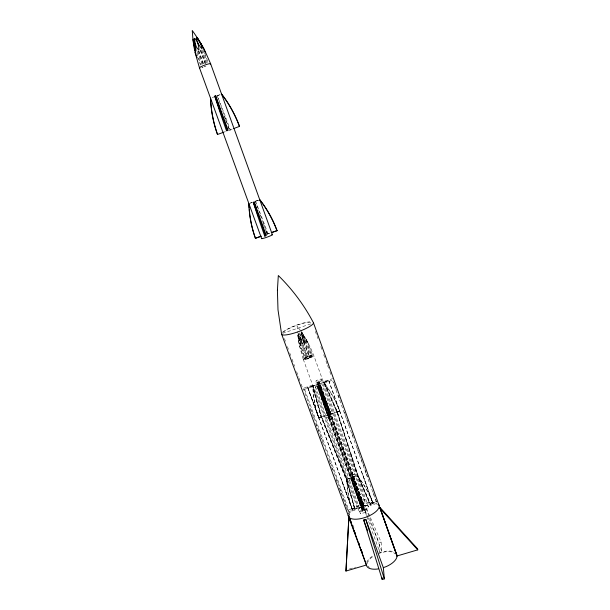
<?xml version="1.0" encoding="UTF-8"?>
<svg xmlns="http://www.w3.org/2000/svg" width="610" height="610" viewBox="0 0 610 610"><rect width="100%" height="100%" fill="white"/><g stroke="black" fill="none" stroke-linecap="round" stroke-linejoin="round"><path stroke-width="0.46" stroke-dasharray="3.05 2.29" d="M339.755 411.232L339.755 410.942A106.247 99.941 17.3 0 0 323.513 382.272L312.922 385.962A110.257 104.874 -7.8 0 0 318.725 417.949L339.755 411.232A106.353 100.032 17.3 0 0 323.491 382.531L323.513 382.272M376.561 503.524L370.537 505.354L357.902 476.799L337.063 412.07L323.963 382.356L328.752 380.548L323.986 382.096L337.071 411.78L357.849 475.587L370.445 504.051L357.818 474.725L337.086 411.064L324.04 381.456L332.679 378.642M337.071 411.78L337.086 411.064M329.469 417.98L329.827 410.743A123.655 16.508 72.6 0 0 318.794 382.356L317.955 382.63L317.627 385.901A98.271 10.805 72 0 0 328.622 418.254L329.469 417.98A98.279 10.713 72 0 1 318.481 385.627L318.794 382.356L329.736 412.52M328.622 418.254L328.996 411.01A123.639 16.645 72.7 0 0 317.955 382.63L328.904 412.787M312.564 385.185L321.424 416.782L346.427 479.117L354.944 508.77L346.419 478.248L321.478 416.058L312.564 385.185L304.085 387.937L348.668 509.739L348.584 512.026L354.982 510.09L346.434 480.344L321.348 417.812L312.457 386.099L307.707 387.64L352.374 509.929L373.061 503.639L362.538 474.138M321.424 416.782L321.478 416.058M337.04 412.795L323.963 382.356M323.986 382.096L324.04 381.456M318.725 417.949L318.748 417.659A110.143 104.775 -7.8 0 1 312.953 385.703M365.535 512.331L320.349 387.792L320.593 385.062L318.466 385.756L318.321 387.251L363.339 511.203L362.508 511.454L317.467 387.525L317.619 386.031L315.492 386.717L315.195 389.432L360.487 513.811L365.535 512.331L365.367 509.373L354.707 479.155L320.593 385.062M318.954 380.754L318.809 382.195L362.935 503.006L364.978 502.381L320.913 381.517L321.142 378.947L316.155 380.533L315.873 383.149L360.06 503.883L362.111 503.258L317.97 382.47L318.115 381.029L318.954 380.754L362.874 501.862L363.339 511.203A97.836 10.156 72.5 0 1 352.603 479.582L352.504 475.243L351.673 475.495L351.772 479.841A97.829 10.24 72.6 0 0 362.508 511.454L362.058 502.114L318.115 381.029M200.507 50.66L200.568 50.028M321.348 417.812L312.457 386.099M349.24 514.977L349.705 513.117A15.22 6.367 -20 0 1 363.346 504.112L367.045 503.204A15.22 6.367 -20 0 1 377.529 504.661M304.085 387.937L303.734 389.569L348.264 511.149M301.866 332.511L307.76 342.187L312.701 355.828L311.878 356.377L310.604 356.598L301.866 332.511L303.49 334.981M311.679 356.766L309.575 357.529L301.454 335.142L301.165 333.09L302.575 334.516L305.274 339.32L311.679 356.766L309.598 357.376M303.513 335.149L306.456 340.616L311.855 355.516L310.231 356.293L309.735 356.217L301.317 332.343L307.783 342.248M310.604 356.598L312.701 355.828M300.486 339.839L299.495 335.835L299.624 333.762L302.133 337.787L309.384 357.765L308.812 358.2L307.28 358.535L298.153 334.097L298.313 333.342L299.296 334.798L307.364 357.002L305.274 357.757L299.426 341.691L298.145 334.044L299.213 342.721L305.061 359.015L307.165 358.253L305.061 359.015M309.735 356.217L311.855 355.516M307.257 358.466L309.384 357.765M307.531 356.697L309.644 356.004L307.554 356.766L300.372 336.987L299.846 332.686C303.803 334.921 306.113 349.095 300.814 338.199M303.155 358.977L299.373 345.557L297.604 333.929L306.334 357.933L304.237 358.695L299.274 345.069L297.413 331.71M305.252 357.696L307.364 357.002M304.237 358.695L306.334 357.933M266.692 233.752L267.622 232.89A127.696 17.858 70.7 0 0 255.331 201.018L254.469 201.331M254.797 201.483L255.331 201.018L267.127 233.592M212.158 97.577L213.851 96.944M217.274 95.663L220.667 94.39M216.565 96.006L219.951 94.741M222.932 132.477L225.464 131.547M229.39 130.136L233.927 128.428M229.558 130.517L230.427 130.197A133.903 18.407 69.6 0 0 217.335 96.174L229.68 130.243L230.427 130.197M362.172 504.455L362.988 504.203M366.511 515.602L362.996 505.911L365.024 505.293L369.873 516.365M366.831 516.479L379.946 552.607L384.879 551.341A16.134 7.709 -20 0 1 394.495 552.172M249.772 203.275L252.265 202.383M255.628 201.186L259.799 199.706M250.512 203.061L252.174 202.467M255.537 201.269L258.876 200.08M267.622 232.89L266.768 233.188A127.673 18.01 70.7 0 0 266.021 231.152M267.073 234.11L269.567 233.233M266.562 234.37L269.902 233.203M320.349 387.792L315.195 389.432M360.06 503.883L359.946 501.062L364.826 499.62L321.142 378.947M282.59 333.312L310.688 323.918M315.873 383.149L317.97 382.47M318.809 382.195L320.913 381.517M312.488 385.84L307.707 387.64L318.778 417.919L321.401 417.08L346.427 479.468L354.982 510.09M312.922 385.962L323.491 382.531M303.734 389.569L312.373 386.763M323.918 383.011L332.503 380.221M317.467 387.525L318.321 387.251M328.996 411.01L329.827 410.743M326.868 412.558L328.95 411.895M329.781 411.628L331.863 410.957M318.748 417.659L339.755 410.942M339.694 411.232L337.063 412.07L357.864 475.937L370.537 505.354M315.492 386.717L326.548 417.964L328.668 417.286L351.772 480.062L362.447 510.257L360.365 510.898L360.487 513.811M318.466 385.756L329.514 417.019L331.642 416.34M349.606 475.922L351.673 475.281M352.496 475.03L354.562 474.389M352.374 509.929A108.13 100.253 -5.3 0 1 346.945 479.308L357.33 475.747A104.081 95.816 11.9 0 1 373.03 503.265L352.374 509.929L341.76 480.909M346.945 479.308L357.33 475.747M326.548 417.964L349.683 480.711L351.772 480.062M329.514 417.019L352.611 479.803L354.707 479.155M348.668 509.739L354.913 507.833M370.377 503.128L376.774 501.176M362.996 505.911L365.024 505.233L381.959 552.012L381.075 542.046L370.247 517.219M365.367 509.373L363.285 510.006L352.611 479.803M379.946 552.607L379.107 542.633L381.075 542.046M349.477 568.939L355.66 567.117M202.688 67.077L202.055 67.222M204.929 66.33L204.464 66.36M300.547 330.574L297.154 326.106L297.36 330.78M301.088 331.337L302.545 333.464M306.052 339.091L310.414 347.441L313.769 355.485L368.562 506.979A5.437 2.265 -19.9 0 1 364.856 510.417L362.165 511.233A5.437 2.265 -19.9 0 1 358.23 510.128A5.437 2.265 -19.9 0 1 361.951 506.704L364.605 505.896A5.437 2.265 -19.9 0 1 368.562 506.986M299.945 344.955L300.577 345.42L299.06 335.942M299.838 342.82C302.141 345.824 300.234 337.162 299.685 335.866M301.683 334.005C301.912 335.012 307.272 344.703 306.456 340.616M300.974 341.173C303.696 348.043 304.344 343.026 302.621 339.129M362.996 505.85L367.861 516.967M368.242 517.829L379.107 542.633M318.809 417.621L307.745 387.38L352.366 509.556A108.023 100.162 -5.3 0 1 346.945 478.957M341.76 480.558L352.366 509.556M284.458 338.58L285.442 341.264M287.417 346.632L288.4 349.316M289.712 352.893L290.695 355.577M292.007 359.153L294.63 366.305M296.605 371.673L298.572 377.041M298.9 377.933L299.884 380.617M301.195 384.193L302.179 386.877M310.383 409.241L311.367 411.918M312.678 415.501L313.662 418.178M315.637 423.546L317.604 428.914M317.932 429.806L318.916 432.49M320.227 436.066L322.85 443.226M329.415 461.114L330.399 463.791M331.71 467.374L332.694 470.051M336.308 479.895L337.292 482.579M339.259 487.939L341.882 495.099M343.194 498.675L345.824 505.827M346.152 506.719L347.136 509.403M348.447 512.987L349.431 515.663M352.999 525.385L353.968 528.039M301.454 335.142C301.523 336.323 307.005 347.075 306.258 341.791M197.602 57.096L200.515 65.118M303.269 359.305L358.428 510.677M204.701 53.062L208.231 62.822M202.939 49.982L207.461 62.472M201.849 49.982L206.615 63.15M201.323 50.699L206.035 63.707M200.507 50.287L205.25 63.364M200.476 51.011L205.265 64.21M198.784 50.699L203.526 63.775M198.524 50.79L203.237 63.783M362.988 504.157L352.504 475.243A124.051 15.303 73.4 0 1 362.874 501.862L362.058 502.114A124.036 15.433 73.5 0 0 351.673 475.495L362.165 504.409M197.93 50.988L202.749 64.309M318.229 383.987L329.24 414.304M352.13 477.355L362.683 506.414M197.396 51.69L202.169 64.835M329.56 416.134L318.481 385.627L317.627 385.901L328.714 416.409M362.287 506.91L362.988 508.839M359.946 501.062L316.155 380.533M196.816 53.047L201.003 64.561M366.023 473.299L332.816 381.097M328.752 380.548L373.061 503.639A104.188 95.9 11.9 0 0 357.346 476.097M328.737 380.808L373.061 503.639M315.347 331.398L317.924 338.573M320.822 346.64L321.79 349.324M323.719 354.707L324.688 357.391M325.976 360.983L327.265 364.566M327.585 365.459L328.554 368.15M329.842 371.734L330.811 374.426M333.708 382.493L336.285 389.668M338.222 395.044L340.151 400.419M344.345 412.078L345.306 414.762M346.594 418.346L349.179 425.521M352.077 433.588L353.045 436.28M357.231 447.931L358.52 451.514M358.84 452.414L359.808 455.098M361.097 458.689L363.674 465.857M364.963 469.441L367.54 476.616M373.343 492.75L374.304 495.442M375.592 499.026L376.561 501.717M366.343 474.191L376.858 503.433M317.619 386.031L328.668 417.286M349.683 480.711L360.365 510.898M364.826 499.62L364.978 502.381M357.818 474.725L357.849 475.587M357.864 475.937L357.902 476.799M346.419 478.248L346.427 479.117M346.427 479.468L346.434 480.344M283.375 332.191A15.868 3.164 -20 0 1 296.376 325.427A15.868 3.164 -20 0 1 310.734 322.233M369.431 567.384A15.044 7.19 -20 0 1 367.899 565.996M367.327 563.556A15.044 7.19 -20 0 1 373.251 556.282M378.063 553.781A15.044 7.19 -20 0 1 395.265 554.01M366.694 562.313A16.134 7.709 -20 0 1 373.472 555.504M348.706 513.292A16.317 6.832 -20 0 1 361.333 504.317A16.317 6.832 -20 0 1 376.835 503.036M282.369 332.465A17.011 3.393 -20 0 1 295.606 325.481A17.011 3.393 -20 0 1 310.978 321.767M205.951 66.132A5.978 0.686 -20 0 1 204.495 66.658M203.069 67.123A5.978 0.686 -20 0 1 201.78 67.496M224.251 116.266A133.887 18.559 69.5 0 1 225.334 119.11M225.601 119.827A133.887 18.559 69.5 0 1 227.461 124.814M227.995 126.239A133.887 18.559 69.5 0 1 229.04 129.091M259.677 214.354A127.673 18.01 70.7 0 1 260.363 216.123M263.002 223.031A127.673 18.01 70.7 0 1 264.77 227.759M265.274 229.116A127.673 18.01 70.7 0 1 265.769 230.473M363.224 508.824L362.393 509.075L351.772 479.841L352.603 479.582L363.224 508.824M305.64 359.381A5.627 1.319 -20 0 0 313.769 355.485A5.627 1.319 -20 0 0 305.968 356.85A5.627 1.319 -20 0 0 305.64 359.381"/><path stroke-width="0.91" d="M345.954 571.059L348.905 516.731L345.954 571.059L366.442 565.005L349.034 516.693M379.733 507.383L397.018 555.436L396.744 557.624A16.134 7.709 -20 0 1 386.336 566.545L383.347 567.635L384.338 578.875L382.203 579.5L363.705 520.071L365.809 519.438L384.338 578.875M379.916 507.81L396.95 556L417.751 549.854L417.575 548.825L379.87 507.337L397.087 555.962L397.018 555.436M276.986 230.717L277.054 230.61A111.134 106.979 43.1 0 0 259.799 199.706L259.707 199.783A111.249 107.078 43.1 0 1 276.986 230.717L271.572 232.616M265.625 235.757L266.128 235.025L254.172 202.04L253.295 202.345A101.702 11.361 70.7 0 0 264.748 236.062L265.625 235.757A101.71 11.27 70.7 0 1 254.172 202.04M264.748 236.062L266.128 235.025M249.162 208.01A114.543 113.163 -48 0 1 248.941 203.572L248.842 203.656A114.657 113.285 -47.9 0 0 255.369 238.296L260.638 236.367M214.75 96.144L215.643 95.808L228.163 130.334L226.493 130.708A105.652 11.628 70 0 1 214.75 96.144L223.1 119.156M210.77 101.344A119.636 116.014 -80.2 0 1 210.61 98.24L210.465 98.21A119.766 116.136 -80.2 0 0 217.457 134.497L223.725 132.225M233.622 128.573L239.539 126.392A115.427 110.075 60.4 0 0 221.643 94.108L221.514 94.077A115.549 110.181 60.4 0 1 239.433 126.4L239.539 126.392M271.236 232.646L277.054 230.61M255.369 238.296L261.415 236.177M217.457 134.497L217.587 134.482A119.636 116.014 -80.2 0 1 211.51 109.06M226.493 130.708L227.278 130.662M193.507 42.99L195.612 51.4L196.008 50.569L195.269 45.026L193.309 39.002C193.065 42.784 194.376 49.784 195.07 51.553M205.456 52.948C202.299 44.942 197.259 37.545 192.249 30.5L192.981 39.978M197.335 38.316L199.379 41.167M379.954 508.275L417.751 549.854M197.404 37.706L201.369 44.69M200.126 42.212L203.915 48.716M204.175 49.174L210.58 63.638L233.66 127.543M201.567 45.064L201.902 45.735M202.207 46.375L202.398 46.833M281.759 334.532L348.752 516.99M348.912 517.684L366.907 566.431A16.134 7.709 -20 0 0 378.238 568.932M350.018 519.362L351.002 522.038M354.273 530.959L355.256 533.636M358.527 542.549L359.511 545.226M361.15 549.679L362.126 552.355M349.881 519.407L350.864 522.084M354.143 530.997L355.119 533.674M358.398 542.587L359.374 545.264M361.013 549.724L361.997 552.393M383.347 567.712L365.802 519.377L363.697 520.01L367.609 530.799M195.009 52.079L196.87 57.195M261.637 238.647L199.424 67.68L195.07 52.483M253.295 202.345L258.472 216.611M233.981 128.42L272.388 234.743M379.87 507.337L380.503 509.098M313.525 322.972L379.222 505.881M193.073 39.764L193.393 42.791M348.905 517.211L349.05 517.646M193.484 41.602L193.233 40.458M194.925 50.493L194.582 48.388M194.026 44.553L194.27 46.108M382.043 577.639L382.203 579.5M378.528 504.234A16.317 6.832 -20 0 1 366.099 517.12A16.317 6.832 -20 0 1 348.203 515.297M199.92 67.878A5.978 0.686 -20 0 1 204.83 65.079A5.978 0.686 -20 0 1 210.282 64.119M271.892 234.637A5.764 0.518 -19.9 0 1 267.904 236.848L265.091 237.831A5.764 0.518 -19.9 0 1 261.911 238.266M211.319 107.52A119.636 116.014 -80.2 0 1 210.877 102.892M227.385 130.38A105.667 11.537 70 0 1 215.643 95.808M255.46 238.174A114.543 113.163 -48 0 1 250.474 219.005M250.352 218.273A114.543 113.163 -48 0 1 249.917 215.353M249.818 214.629A114.543 113.163 -48 0 1 249.276 209.482M277.413 290.246L277.992 309.75L281.523 333.67A17.011 3.393 -20 0 0 298.717 331.565A17.011 3.393 -20 0 0 313.128 322.171C304.039 304.939 292.228 289.163 278.312 275.529L277.413 290.246M194.544 39.086C194.964 42.692 195.848 48.403 198.974 49.875C198.791 45.902 197.716 41.152 194.773 38.338L194.544 39.086M196.466 37.789C196.794 41.8 199.317 46.299 202.062 48.892C201.765 45.193 199.279 40.657 196.466 37.789"/></g></svg>
